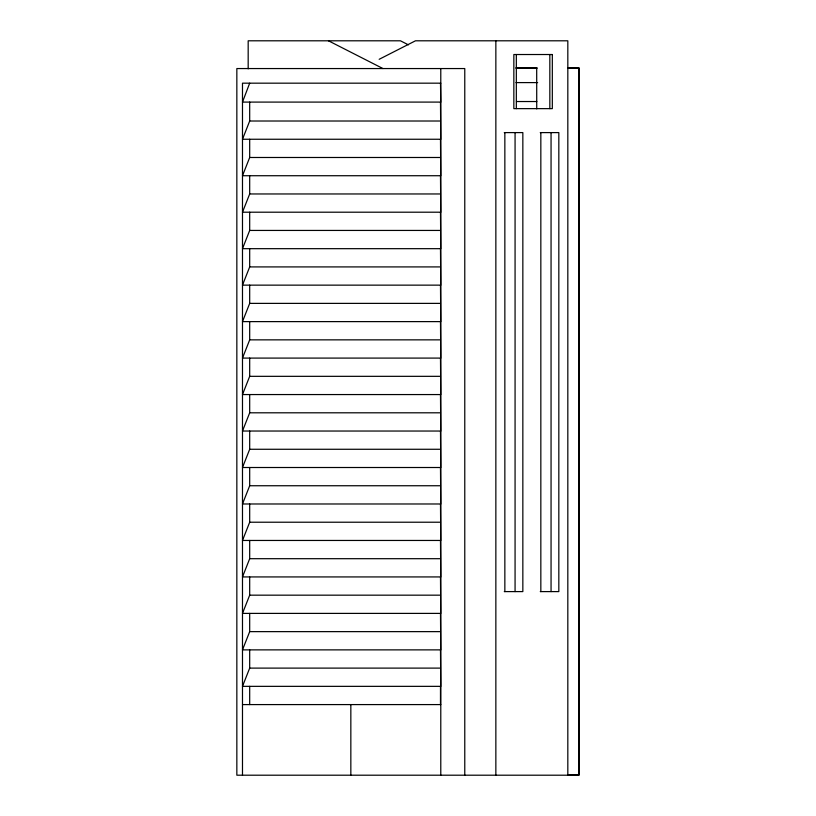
<?xml version="1.0" encoding="UTF-8"?>
<svg xmlns="http://www.w3.org/2000/svg" width="816" height="816" viewBox="0 0 816 816"><rect width="100%" height="100%" fill="white"/><g stroke="black" fill="none" stroke-linecap="round" stroke-linejoin="round"><path stroke-width="1.22" d="M249.686 83.171L242.485 102.092L440.783 102.092L440.487 83.171M249.686 102.092L249.686 121.013L242.485 139.25L440.783 139.25L440.487 102.092M249.686 139.25L249.686 157.488L242.485 175.726L440.783 175.726L440.487 139.25M249.686 175.726L249.686 193.963L242.485 212.201L440.783 212.201L440.487 175.726M249.686 212.201L249.686 230.438L242.485 248.676L440.783 248.676L440.487 212.201M249.686 248.676L249.686 266.914L242.485 285.141L440.783 285.141L440.487 248.676M249.686 285.141L249.686 303.379L242.485 321.616L440.783 321.616L440.487 285.141M249.686 321.616L249.686 339.854L242.485 358.091L440.783 358.091L440.487 321.616M249.686 358.091L249.686 376.329L242.485 394.556L440.783 394.567L440.487 358.091M249.686 394.556L249.686 412.804L242.485 431.032L440.783 431.042L440.487 394.567M249.686 431.042L249.686 449.269L242.485 467.507L440.783 467.507L440.487 431.042M249.686 467.507L249.686 485.744L242.485 503.982L440.783 503.982L440.487 467.507M249.686 503.982L249.686 522.22L242.485 540.457L440.783 540.457L440.487 503.982M249.686 540.457L249.686 558.695L242.485 576.932L440.783 576.932L440.487 540.457M249.686 576.932L249.686 595.17L242.485 613.397L440.773 613.397L440.487 576.932M249.686 613.397L249.686 631.635L242.485 649.873L440.783 649.873L440.487 613.397M249.686 649.873L249.686 668.11L242.485 686.348L440.783 686.348L440.487 649.873M379.165 59.303L415.477 40.8L567.824 40.8L567.824 775.2M515.651 67.983L537.183 67.983M567.579 67.983L578.983 67.983L578.983 774.639L567.783 774.639M516.487 68.126L536.734 68.126M567.956 68.126L579.156 68.126L579.156 775.2L236.844 775.2L236.844 68.554L464.773 68.554L464.773 775.2M515.977 82.6L537.652 82.6M440.783 83.171L242.485 83.171L242.485 775.2M516.436 101.531L536.826 101.531M249.686 121.013L440.487 121.013M504.278 132.6L522.842 132.6L522.842 591.6L504.278 591.6M540.263 132.6L558.827 132.6L558.827 591.6L540.263 591.6M249.686 157.488L440.487 157.488M249.686 193.963L440.487 193.963M249.686 230.438L440.487 230.438M249.686 266.914L440.487 266.914M249.686 303.379L440.487 303.379M249.686 339.854L440.487 339.854M249.686 376.329L440.487 376.329M249.686 412.804L440.487 412.804M249.686 449.269L440.487 449.269M249.686 485.744L440.487 485.744M249.686 522.22L440.487 522.22M249.686 558.695L440.487 558.695M249.686 595.17L440.487 595.17M249.686 631.635L440.487 631.635M249.686 668.11L440.487 668.11M242.485 704.585L440.783 704.585M408.398 44.849L400.452 40.8L248.176 40.8L248.176 68.85M328.481 40.8L382.949 68.554M551.055 132.6L551.055 591.6M549.831 54.519L549.831 108.64M540.835 132.6L540.835 591.6M536.693 67.983L536.734 108.895M516.334 54.519L516.334 108.64M515.069 132.6L515.069 591.6M504.849 132.6L504.849 591.6M495.853 40.8L495.853 775.2M440.783 68.554L440.783 775.2M440.487 686.348L440.487 704.585M350.839 704.585L350.839 775.2M249.686 686.348L249.686 704.585M552.32 54.519L513.845 54.519L513.845 108.64L552.32 108.64L552.32 54.519"/></g></svg>
